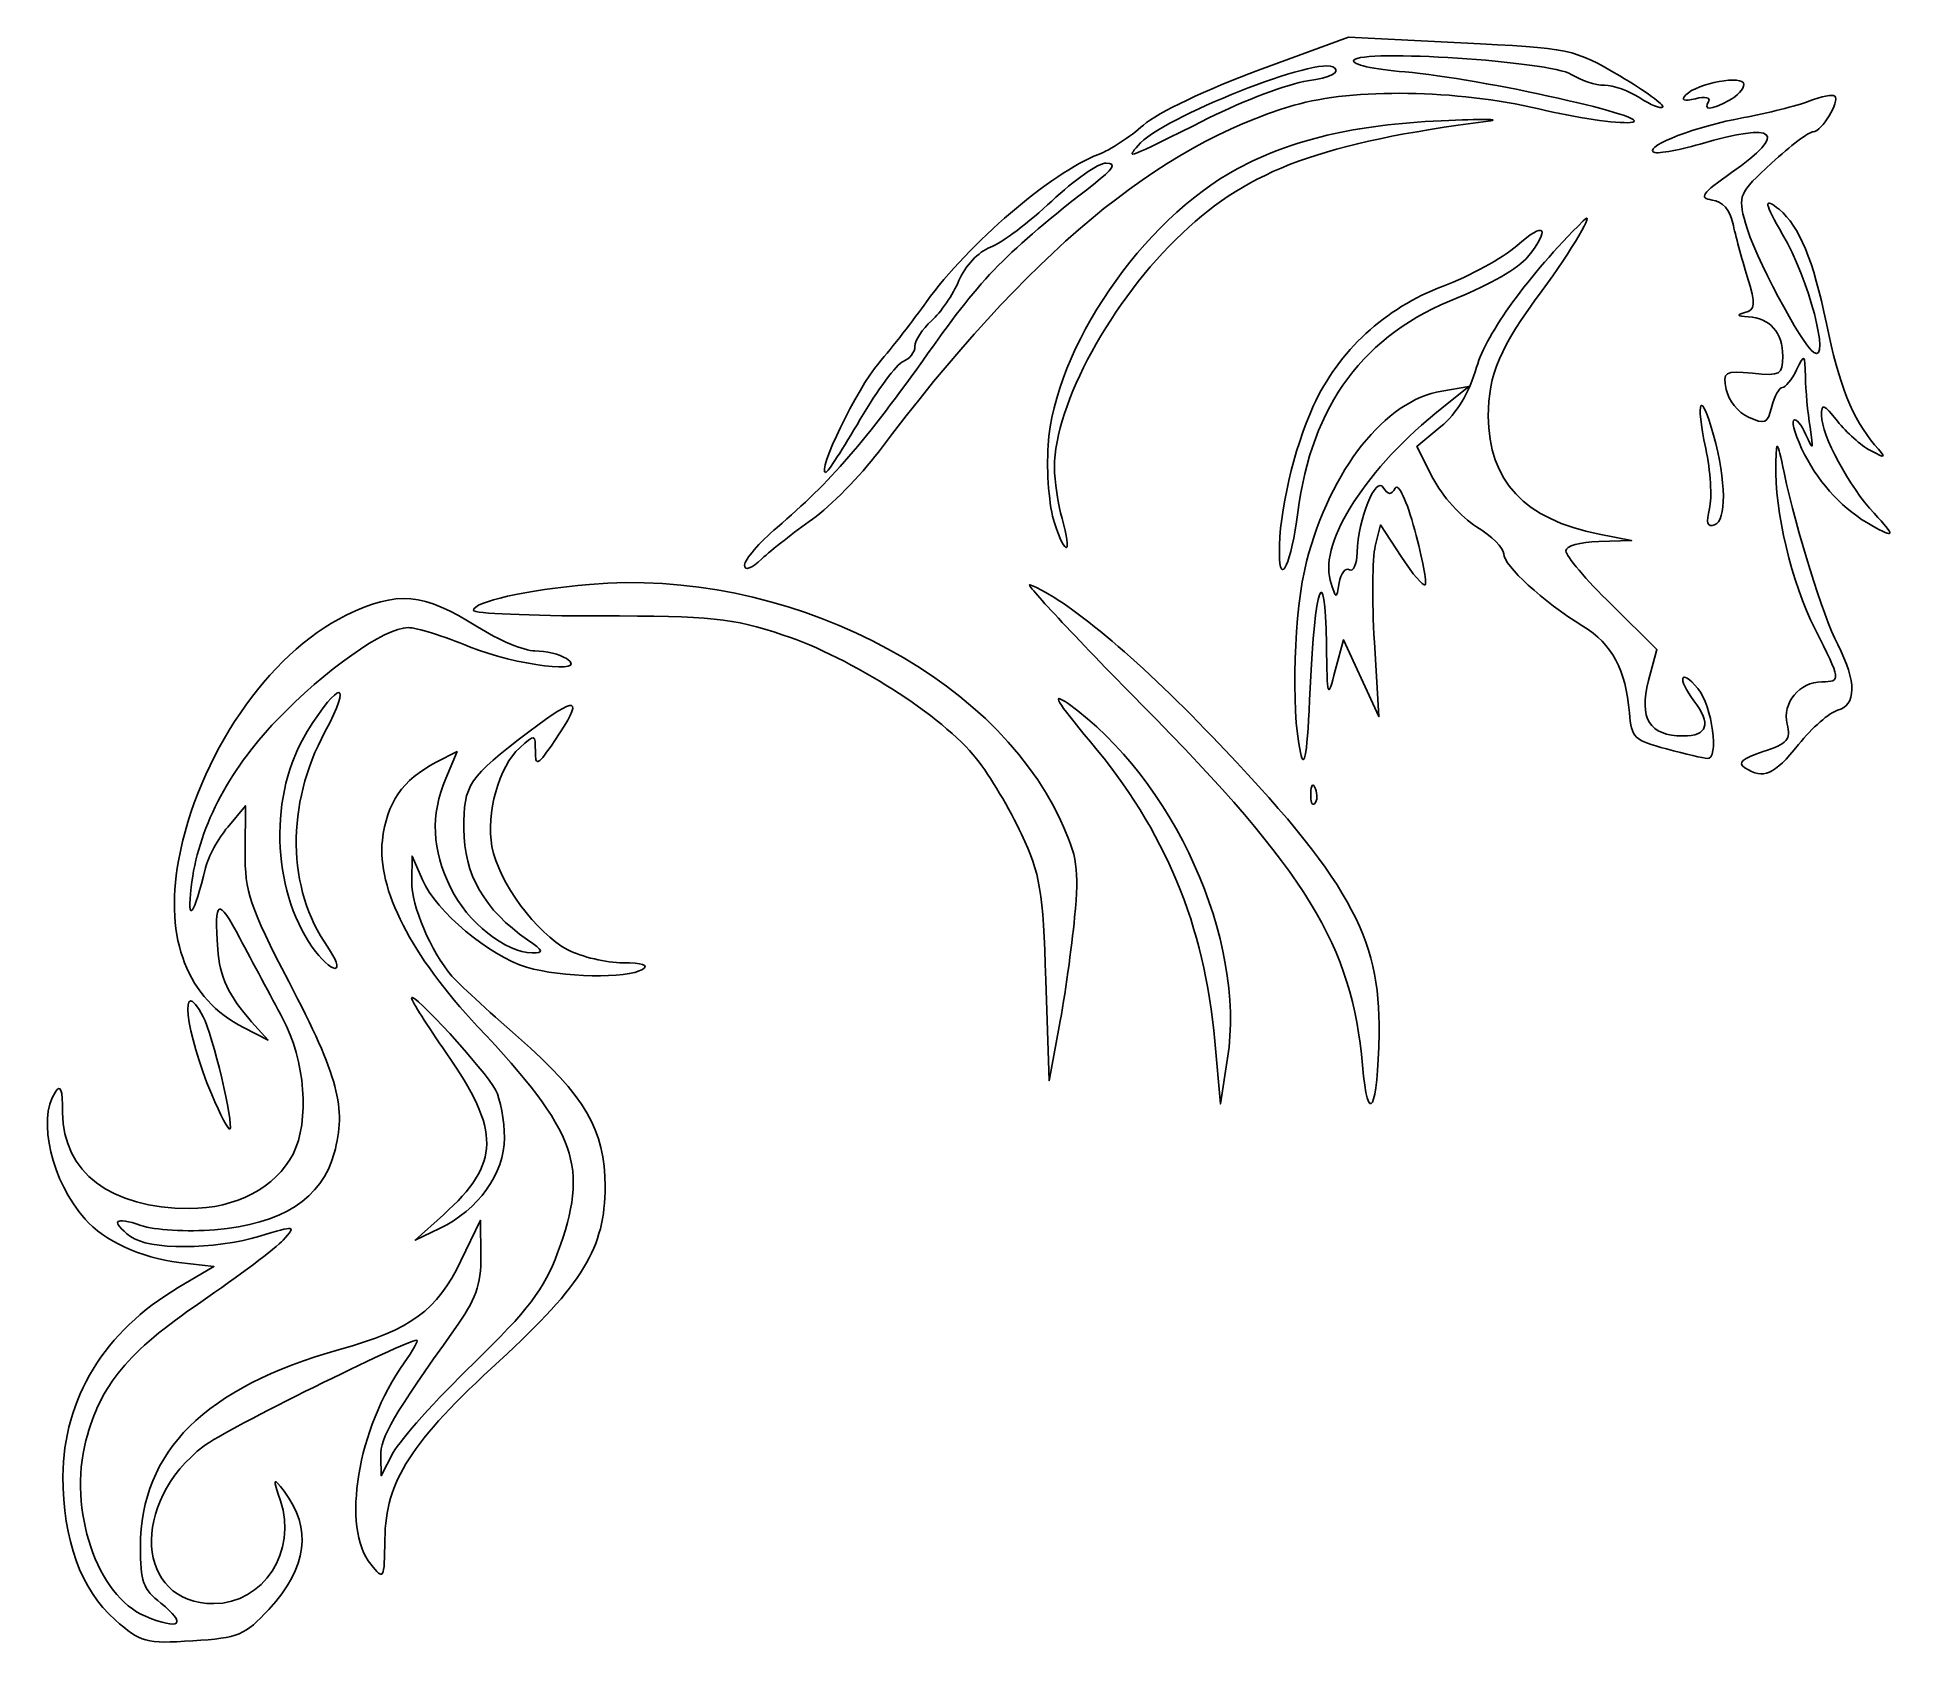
# Model space of a CAD drawing. Extents: x 0 to 63.5, y -0.3 to 54.6.
import ezdxf

# ---------------------------------------------------------------- set-up
doc = ezdxf.new("R2010")
doc.units = 0
doc.layers.get('0').update_dxf_attribs({"linetype": 'CONTINUOUS'})

msp = doc.modelspace()

# ---------------------------------------------------------------- linework, layer by layer
at = {"color": 7}
for points in [[(41.690795, 53.461136), (44.7709, 54.590893), (48.603977, 54.399278)], [(47.953438, 42.505916), (48.878408, 42.659909), (47.952366, 41.922479)], [(47.649482, 39.529385), (47.098463, 40.60947), (47.921071, 41.28866)], [(46.563584, 36.850164), (45.862134, 37.931962), (45.679842, 37.205651)], [(53.330393, 37.613966), (54.434658, 37.39562), (53.310179, 37.366631)], [(53.741735, 35.209979), (55.297771, 33.673144), (55.015408, 32.615274)], [(45.649962, 33.931928), (45.802373, 31.384516), (45.197273, 32.697992), (44.592171, 34.011468), (44.31524, 32.962575)], [(13.608442, 29.823852), (14.323071, 30.193401), (13.939795, 29.276096)], [(6.491063, 27.613359), (7.092767, 28.340116), (7.083507, 26.778074)], [(13.136504, 25.811411), (12.783481, 26.622018), (12.773136, 25.751581)], [(34.887061, 20.801184), (34.538007, 18.949101), (34.427946, 22.388684)], [(7.305741, 20.965959), (7.867991, 20.336984), (7.031456, 20.762235)], [(40.635687, 19.714416), (40.39149, 18.155351), (40.200138, 20.300376)], [(13.723453, 13.900457), (12.895075, 13.501026), (13.858089, 14.372979)], [(14.455262, 12.802971), (15.12471, 14.186588), (15.134368, 12.959718)], [(4.795425, 11.881609), (6.015908, 12.599101), (4.825283, 12.745241)], [(11.715041, 6.131142), (11.725624, 5.455338), (12.145092, 6.249088)]]:
    msp.add_lwpolyline(points, dxfattribs=at)
for points in [[(57.065241, 52.394216)], [(39.975719, 51.820509)], [(57.09399, 38.48785)], [(34.720414, 38.007544)], [(62.636741, 37.910987)], [(42.404162, 36.970799)], [(24.139866, 36.561638)], [(43.12372, 30.160818)], [(55.625283, 30.28133)], [(58.305615, 29.63781)], [(43.475349, 28.760732)], [(9.377942, 23.513164)], [(45.244099, 19.478596)], [(5.942521, 18.478029)], [(2.639798, 0.540316)]]:
    msp.add_lwpolyline(points, close=True, dxfattribs=at)
for points in [[(44.283127, 53.548131), (43.828388, 54.00287), (38.355945, 51.837054), (37.578186, 50.894532)], [(52.374829, 53.318668), (51.665182, 53.767474), (45.187304, 54.191049), (44.948266, 53.804275)], [(48.603977, 54.399278), (52.37263, 54.210883), (52.463801, 54.191841), (54.028308, 53.266318)], [(37.767183, 51.590768), (38.242817, 52.00838), (39.954004, 52.824095), (41.690795, 53.461136)], [(43.369047, 53.101211), (44.172285, 53.221664), (44.465991, 53.365266), (44.283127, 53.548131)], [(44.948266, 53.804275), (44.85812, 53.658416), (45.59659, 53.489257), (46.703226, 53.402273)], [(46.703226, 53.402273), (49.22752, 53.20386), (55.5362, 51.787285), (54.390436, 51.676159)], [(39.975719, 51.820509), (41.191114, 52.427282), (42.718114, 53.003597), (43.369047, 53.101211)], [(51.260692, 52.13918), (48.467648, 52.802526), (44.929946, 52.854903), (42.907159, 52.262856)], [(53.508616, 52.948058), (53.207335, 52.948058), (52.697131, 53.114832), (52.374829, 53.318668)], [(54.716807, 52.515343), (54.353584, 52.753336), (53.809897, 52.948058), (53.508616, 52.948058)], [(54.028308, 53.266318), (54.903497, 52.748578), (55.565032, 52.270446), (55.498386, 52.203801)], [(56.286741, 52.619605), (56.678473, 53.02336), (58.271116, 53.311317), (58.271116, 52.978389)], [(58.271116, 52.978389), (58.271116, 52.826426), (58.040818, 52.578841), (57.759343, 52.4282)], [(42.907159, 52.262856), (38.241555, 50.897287), (33.828294, 47.216476), (28.710006, 40.421944)], [(54.390436, 51.676159), (53.929553, 51.631458), (52.521167, 51.839817), (51.260692, 52.13918)], [(55.498386, 52.203801), (55.431743, 52.137155), (55.080032, 52.27735), (54.716807, 52.515343)], [(56.617836, 52.490513), (56.212137, 52.392704), (56.106542, 52.433875), (56.286741, 52.619605)], [(57.065241, 52.394216), (57.146791, 52.526166), (56.945459, 52.5695), (56.617836, 52.490513)], [(57.759343, 52.4282), (57.128407, 52.090534), (56.869727, 52.077869), (57.065241, 52.394216)], [(58.271116, 51.844842), (59.071481, 51.99308), (60.070259, 52.245746), (60.490624, 52.406322)], [(60.490624, 52.406322), (60.910989, 52.566899), (61.307588, 52.645615), (61.371956, 52.581246)], [(61.371956, 52.581246), (61.554492, 52.398709), (60.929562, 51.360558), (60.637145, 51.360558)], [(36.226546, 50.58511), (36.609965, 50.730886), (37.303252, 51.183432), (37.767183, 51.590768)], [(37.578186, 50.894532), (37.183663, 50.416431), (37.093618, 50.381654), (39.975719, 51.820509)], [(49.539866, 51.727184), (43.876616, 50.984991), (41.390268, 50.074183), (39.090809, 47.899451)], [(40.967017, 50.09508), (42.82976, 51.097099), (44.975095, 51.602021), (47.934274, 51.73488)], [(47.934274, 51.73488), (49.326673, 51.797396), (50.049189, 51.793932), (49.539866, 51.727184)], [(55.168165, 50.671149), (54.937724, 50.90159), (56.625813, 51.54011), (58.271116, 51.844842)], [(57.848087, 49.966043), (59.809285, 51.34323), (59.407925, 51.705819), (56.770865, 50.939205)], [(56.770865, 50.939205), (55.973692, 50.707461), (55.252477, 50.586836), (55.168165, 50.671149)], [(60.637145, 51.360558), (60.493495, 51.360558), (59.853827, 50.879272), (59.215663, 50.291034)], [(30.357575, 45.553976), (31.771831, 47.52971), (34.626328, 49.976708), (36.226546, 50.58511)], [(36.493299, 50.289801), (36.229928, 50.296635), (35.39205, 49.713595), (34.631352, 48.994158)], [(36.055244, 49.562196), (36.745029, 50.100219), (36.85354, 50.280454), (36.493299, 50.289801)], [(59.215663, 50.291034), (58.093404, 49.256571), (58.064003, 49.189352), (58.31881, 48.240513)], [(30.415479, 43.809055), (32.279452, 46.434256), (33.041063, 47.211176), (36.055244, 49.562196)], [(34.5069, 40.651544), (34.717244, 43.95494), (37.724321, 48.350749), (40.967017, 50.09508)], [(57.186192, 49.027109), (56.717927, 49.09841), (56.821253, 49.244982), (57.848087, 49.966043)], [(34.631352, 48.994158), (33.870654, 48.274721), (32.928645, 47.564572), (32.537998, 47.416048)], [(57.892228, 48.233359), (57.795702, 48.686291), (57.540541, 48.973153), (57.186192, 49.027109)], [(59.592655, 47.850438), (58.95708, 48.927654), (58.926164, 49.159215), (59.479188, 48.700246)], [(49.142277, 43.324098), (49.488865, 44.503371), (50.88781, 46.423849), (52.779906, 48.31785)], [(50.513872, 47.469414), (51.478373, 48.316256), (51.684058, 48.09911), (50.882566, 47.080176)], [(52.779906, 48.31785), (53.280593, 48.819041), (52.361939, 47.256917), (51.379538, 45.9366)], [(59.479188, 48.700246), (60.164022, 48.131884), (60.639764, 46.980848), (61.084963, 44.815155)], [(39.090809, 47.899451), (36.667993, 45.608053), (34.7232, 42.048907), (34.7232, 39.906336)], [(58.381717, 46.411296), (58.195631, 47.023338), (57.97536, 47.843266), (57.892228, 48.233359)], [(58.31881, 48.240513), (58.606481, 47.169286), (60.24454, 44.071984), (60.658809, 43.81595)], [(60.658809, 43.81595), (61.241326, 43.455936), (60.475408, 46.354284), (59.592655, 47.850438)], [(32.537998, 47.416048), (32.127185, 47.259857), (31.672652, 46.779509), (31.4599, 46.276719)], [(47.998155, 46.086015), (48.898858, 46.422855), (50.03093, 47.045385), (50.513872, 47.469414)], [(50.882566, 47.080176), (50.602404, 46.724008), (49.533122, 46.103012), (48.506383, 45.700185)], [(58.297149, 45.185217), (58.668923, 45.284796), (58.679149, 45.433044), (58.381717, 46.411296)], [(31.4599, 46.276719), (31.257592, 45.798612), (30.837508, 45.18062), (30.526384, 44.903405)], [(43.562667, 41.989604), (44.4314, 43.887167), (46.005279, 45.34073), (47.998155, 46.086015)], [(51.379538, 45.9366), (49.938019, 43.999236), (49.53975, 43.070792), (49.540856, 41.65026)], [(28.720907, 43.457783), (29.184513, 44.000805), (29.921012, 44.944092), (30.357575, 45.553976)], [(48.506383, 45.700185), (45.291261, 44.438776), (43.502109, 42.035929), (43.035085, 38.352188)], [(58.416637, 45.04125), (58.032134, 45.063007), (57.997352, 45.104917), (58.297149, 45.185217)], [(30.526384, 44.903405), (30.215258, 44.626189), (29.9607, 44.2355), (29.9607, 44.035205)], [(59.594033, 43.693879), (59.594033, 44.504754), (59.162077, 44.999068), (58.416637, 45.04125)], [(61.084963, 44.815155), (61.51821, 42.707591), (61.978103, 41.552845), (62.734793, 40.672579)], [(25.250121, 37.846179), (27.075363, 39.402488), (28.247112, 40.755154), (30.415479, 43.809055)], [(29.9607, 44.035205), (29.9607, 43.834911), (29.779285, 43.601419), (29.557559, 43.516334)], [(26.910181, 39.718891), (26.591591, 39.718891), (27.984693, 42.595449), (28.720907, 43.457783)], [(29.557559, 43.516334), (29.335831, 43.431249), (28.675735, 42.542017), (28.09068, 41.540263)], [(47.921071, 41.28866), (48.458625, 41.732494), (48.881803, 42.437822), (49.142277, 43.324098)], [(57.666512, 42.552886), (57.548346, 43.171039), (57.599136, 43.202443), (58.567661, 43.11008)], [(58.567661, 43.11008), (59.519516, 43.019306), (59.594033, 43.061691), (59.594033, 43.693879)], [(60.064862, 43.22462), (59.90695, 42.897199), (59.689791, 42.629308), (59.582283, 42.629308)], [(60.369876, 42.99311), (60.352837, 43.780085), (60.338131, 43.791242), (60.064862, 43.22462)], [(56.96775, 40.53673), (56.603733, 42.234081), (56.796935, 42.576429), (57.230529, 41.00237)], [(58.425056, 41.609253), (58.076732, 41.767961), (57.735385, 42.192595), (57.666512, 42.552886)], [(59.582283, 42.629308), (59.474777, 42.629308), (59.312916, 42.33487), (59.222595, 41.975001)], [(60.527134, 41.273318), (60.450492, 41.764451), (60.379724, 42.538357), (60.369876, 42.99311)], [(42.404162, 36.970799), (42.390721, 38.348088), (42.894295, 40.529688), (43.562667, 41.989604)], [(43.335115, 36.68674), (44.151606, 39.828424), (46.021276, 42.184243), (47.953438, 42.505916)], [(47.952366, 41.922479), (45.399431, 39.889515), (43.7632, 37.363129), (44.144462, 36.04297)], [(59.222595, 41.975001), (59.076606, 41.393336), (58.988063, 41.35273), (58.425056, 41.609253)], [(61.466635, 41.472692), (60.995478, 42.071671), (60.91695, 42.099699), (60.91695, 41.668884)], [(28.09068, 41.540263), (27.505623, 40.538508), (26.9744, 39.718891), (26.910181, 39.718891)], [(49.540856, 41.65026), (49.542708, 39.432065), (50.775179, 38.119209), (53.330393, 37.613966)], [(60.343576, 40.339843), (60.056546, 40.899648), (59.88698, 41.42295), (59.966767, 41.502736)], [(59.966767, 41.502736), (60.046553, 41.582522), (60.236629, 41.362624), (60.389159, 41.014075)], [(60.389159, 41.014075), (60.636978, 40.44778), (60.651657, 40.475365), (60.527134, 41.273318)], [(60.91695, 41.668884), (60.91695, 40.996437), (61.867285, 39.229986), (62.713336, 38.329829)], [(62.591114, 40.47247), (62.274979, 40.638245), (61.768964, 41.088345), (61.466635, 41.472692)], [(34.720414, 38.007543), (34.544352, 38.541011), (34.448271, 39.730811), (34.5069, 40.651544)], [(57.230529, 41.00237), (57.66676, 39.418742), (57.68285, 38.079579), (57.267388, 37.934521)], [(59.357784, 39.999401), (59.384965, 40.872397), (59.396522, 40.860956), (59.641176, 39.718891)], [(62.734793, 40.672579), (63.144493, 40.195971), (63.137357, 40.186031), (62.591114, 40.47247)], [(28.710006, 40.421944), (28.094884, 39.60537), (27.082853, 38.575723), (26.461048, 38.133841)], [(57.09399, 38.48785), (57.18687, 38.857909), (57.130061, 39.779905), (56.96775, 40.53673)], [(60.6884, 34.390189), (59.899801, 35.943253), (59.309037, 38.433624), (59.357784, 39.999401)], [(62.636741, 37.910987), (61.696492, 38.431021), (60.877551, 39.29842), (60.343576, 40.339843)], [(34.7232, 39.906336), (34.7232, 39.437518), (34.840225, 38.645893), (34.983259, 38.147169)], [(45.062079, 36.991297), (45.092792, 38.125331), (45.696309, 39.629316), (45.953603, 39.213006)], [(46.362117, 39.185275), (46.475655, 39.368984), (46.756365, 38.768356), (47.030799, 37.754515)], [(49.134765, 37.871891), (48.620921, 38.189466), (47.952541, 38.935338), (47.649482, 39.529385)], [(59.641176, 39.718891), (60.080443, 37.668361), (60.955793, 34.864611), (61.475845, 33.842453)], [(45.953603, 39.213006), (46.115859, 38.950471), (46.212927, 38.943881), (46.362117, 39.185275)], [(26.461048, 38.133841), (25.83924, 37.691959), (25.062601, 37.081422), (24.735179, 36.777093)], [(34.983259, 38.147169), (35.336996, 36.913761), (35.119519, 36.798237), (34.720414, 38.007544)], [(43.035085, 38.352188), (42.816904, 36.631262), (42.41605, 35.7536), (42.404162, 36.970799)], [(57.267388, 37.934521), (57.019846, 37.848091), (56.971856, 38.001232), (57.09399, 38.48785)], [(62.713336, 38.329829), (63.457492, 37.53808), (63.444035, 37.46449), (62.636741, 37.910987)], [(24.139866, 36.561638), (24.139866, 36.747467), (24.639482, 37.325511), (25.250121, 37.846179)], [(47.030799, 37.754515), (47.290948, 36.793451), (47.450073, 35.953405), (47.384417, 35.887746)], [(50.069033, 36.946596), (50.069033, 37.137933), (49.648613, 37.554316), (49.134765, 37.871891)], [(44.010961, 33.876009), (43.969535, 36.848838), (43.604225, 35.850525), (43.45445, 32.355184)], [(44.796281, 36.399909), (44.931399, 36.316402), (45.051009, 36.582527), (45.062079, 36.991297)], [(45.679842, 37.205651), (45.57958, 36.80618), (45.566134, 35.333004), (45.649962, 33.931928)], [(47.384417, 35.887746), (47.318758, 35.822087), (46.949384, 36.255175), (46.563584, 36.850164)], [(52.764116, 34.478547), (51.404197, 35.319023), (50.069033, 36.541713), (50.069033, 36.946596)], [(53.310179, 37.366631), (52.675988, 37.350282), (52.1857, 37.208837), (52.1857, 37.042228)], [(52.1857, 37.042228), (52.1857, 36.87975), (52.885917, 36.055238), (53.741735, 35.209979)], [(18.848771, 35.90052), (25.440357, 36.482685), (32.603279, 32.894268), (34.931456, 27.843557)], [(24.735179, 36.777093), (24.364696, 36.432741), (24.139866, 36.35137), (24.139866, 36.561638)], [(43.12372, 30.160818), (42.792153, 31.652879), (42.901119, 35.016822), (43.335115, 36.68674)], [(44.447132, 35.952503), (44.504049, 36.282083), (44.661167, 36.483415), (44.796281, 36.399909)], [(10.53184, 34.844504), (12.278511, 35.69907), (13.172366, 35.620745), (15.015943, 34.451583)], [(14.879397, 35.012339), (14.879479, 35.306905), (16.673999, 35.708445), (18.848771, 35.90052)], [(37.688599, 31.81243), (35.402785, 34.129015), (33.690788, 35.96283), (33.884156, 35.887574)], [(33.884156, 35.887574), (35.128949, 35.403125), (37.504748, 33.424827), (40.120059, 30.695016)], [(44.144462, 36.04297), (44.337626, 35.374122), (44.346778, 35.371386), (44.447132, 35.952503)], [(19.178876, 34.8241), (16.814136, 34.8241), (14.87937, 34.908807), (14.879397, 35.012339)], [(4.806659, 26.454179), (5.457886, 30.019741), (7.857157, 33.535903), (10.53184, 34.844504)], [(12.653653, 34.425999), (11.857429, 34.427931), (9.798574, 32.97627), (8.157721, 31.256007)], [(14.747158, 33.770821), (13.874033, 34.130495), (12.931955, 34.425326), (12.653653, 34.425999)], [(15.015943, 34.451583), (15.725455, 34.001623), (16.610079, 33.631651), (16.981771, 33.629423)], [(25.45896, 34.172277), (23.682314, 34.756991), (23.035749, 34.8241), (19.178876, 34.8241)], [(54.359008, 31.516808), (54.237985, 32.998243), (53.778412, 33.851677), (52.764116, 34.478547)], [(60.935849, 32.575141), (61.593069, 32.575141), (61.586846, 32.620795), (60.6884, 34.390189)], [(18.05445, 33.368891), (18.912713, 32.814239), (16.297889, 33.132014), (14.747158, 33.770821)], [(32.066558, 29.942955), (30.90935, 31.404048), (27.77567, 33.409821), (25.45896, 34.172277)], [(44.31524, 32.962575), (44.049966, 31.957842), (44.037155, 31.996298), (44.010961, 33.876009)], [(61.475845, 33.842453), (62.118671, 32.578975), (62.116843, 31.76887), (61.470791, 31.599921)], [(16.981771, 33.629423), (17.353463, 33.6272), (17.836168, 33.509955), (18.05445, 33.368891)], [(56.559738, 31.929259), (55.976499, 32.700372), (56.09286, 33.067079), (56.692419, 32.347392)], [(9.201663, 30.872327), (10.30637, 32.655112), (10.776813, 32.645834), (9.809745, 30.860334)], [(55.015408, 32.615274), (54.67168, 31.327491), (55.045875, 30.723058), (56.186845, 30.723058)], [(59.747819, 31.128488), (59.568104, 31.844532), (60.168099, 32.575141), (60.935849, 32.575141)], [(16.776769, 30.86859), (18.456296, 32.14588), (18.678176, 32.069553), (17.657561, 30.565594)], [(35.951062, 30.528744), (34.783654, 31.919118), (34.585336, 32.256358), (35.187109, 31.827859)], [(35.187109, 31.827859), (38.791237, 29.261493), (41.26843, 23.754128), (40.635687, 19.714416)], [(45.244099, 19.478596), (44.890764, 23.561035), (43.352278, 26.072507), (37.688599, 31.81243)], [(43.45445, 32.355184), (43.358692, 30.120431), (43.267357, 29.514447), (43.12372, 30.160818)], [(56.186845, 30.723058), (57.03534, 30.723058), (57.162052, 31.132931), (56.559738, 31.929259)], [(56.692419, 32.347392), (57.188941, 31.751386), (57.436906, 29.905259), (57.014345, 29.950601)], [(8.157721, 31.256007), (6.470068, 29.48668), (5.465823, 27.526358), (5.241629, 25.563684)], [(55.625283, 30.28133), (54.524645, 30.567379), (54.42894, 30.660755), (54.359008, 31.516808)], [(58.922653, 30.190616), (59.7613, 30.467395), (59.879907, 30.602204), (59.747819, 31.128488)], [(61.470791, 31.599921), (61.193318, 31.52736), (60.592393, 31.002725), (60.135408, 30.434066)], [(9.377942, 23.513164), (7.970867, 25.518803), (7.893211, 28.760737), (9.201663, 30.872327)], [(9.809745, 30.860334), (8.466683, 28.380637), (8.504695, 25.512157), (9.907109, 23.513164)], [(14.553795, 27.550462), (14.553795, 29.077007), (14.691744, 29.282914), (16.776769, 30.86859)], [(16.996103, 30.197977), (16.996103, 30.789183), (16.982186, 30.792484), (16.46465, 30.324115)], [(17.657561, 30.565594), (17.07461, 29.706568), (16.996103, 29.662936), (16.996103, 30.197977)], [(40.200138, 20.300376), (39.846292, 24.266959), (38.512144, 27.478516), (35.951062, 30.528744)], [(40.120059, 30.695016), (44.747818, 25.864651), (45.8636, 23.877103), (45.809326, 20.560697)], [(16.46465, 30.324115), (15.752543, 29.679667), (15.300592, 28.074464), (15.512791, 26.94336)], [(33.598734, 27.372347), (33.2032, 28.221593), (32.513722, 29.378364), (32.066558, 29.942955)], [(57.014345, 29.950601), (56.905205, 29.962311), (56.280127, 30.11114), (55.625283, 30.28133)], [(58.305607, 29.63781), (58.041088, 29.805379), (58.207725, 29.954669), (58.922653, 30.190616)], [(60.135408, 30.434066), (59.287929, 29.379492), (58.947344, 29.231283), (58.305615, 29.63781)], [(11.770672, 27.158749), (11.915571, 28.444272), (12.455901, 29.227851), (13.608442, 29.823852)], [(13.939795, 29.276096), (13.409713, 28.007432), (13.460275, 26.855603), (14.104461, 25.524891)], [(43.614314, 28.413467), (43.526393, 28.325548), (43.463861, 28.481816), (43.475349, 28.760732)], [(43.475338, 28.760732), (43.488039, 29.068955), (43.550729, 29.131651), (43.635189, 28.920585)], [(43.635189, 28.920585), (43.711619, 28.729588), (43.702221, 28.501385), (43.614314, 28.413467)], [(5.731052, 26.225143), (5.818121, 26.588945), (6.160124, 27.213642), (6.491063, 27.613359)], [(16.724244, 23.765605), (15.257425, 24.77657), (14.553795, 26.00357), (14.553795, 27.550462)], [(34.427946, 22.388684), (34.330185, 25.443868), (34.237512, 26.000832), (33.598734, 27.372347)], [(34.931456, 27.843557), (35.511822, 26.584524), (35.567586, 26.20078), (35.412056, 24.536265)], [(7.083507, 26.778074), (7.075252, 25.385419), (7.236778, 24.903845), (8.573085, 22.337107)], [(15.02469, 20.801171), (12.752081, 23.221736), (11.58412, 25.503651), (11.770672, 27.158749)], [(15.512791, 26.94336), (15.739896, 25.732774), (17.033883, 23.974766), (18.10585, 23.42043)], [(7.031456, 20.762235), (5.117155, 21.73537), (4.318153, 23.779543), (4.806659, 26.454179)], [(5.241629, 25.563684), (5.091716, 24.251311), (5.338471, 24.584803), (5.731052, 26.225143)], [(12.773136, 25.751581), (12.763267, 24.922808), (13.420564, 23.375953), (14.145884, 22.520976)], [(16.694065, 22.828041), (15.422888, 23.208895), (13.606563, 24.732065), (13.136504, 25.811411)], [(14.104461, 25.524891), (14.66101, 24.375224), (15.996507, 23.314726), (16.887767, 23.314726)], [(6.906027, 23.815032), (6.155507, 25.227627), (6.028515, 25.166079), (6.146694, 23.447018)], [(35.412056, 24.536265), (35.315287, 23.500617), (35.079038, 21.81983), (34.887061, 20.801184)], [(8.361236, 21.087072), (7.977677, 21.802958), (7.322833, 23.03054), (6.906027, 23.815032)], [(10.152983, 22.785559), (10.007462, 22.785559), (9.658694, 23.112981), (9.377942, 23.513164)], [(9.907109, 23.513164), (10.187861, 23.112981), (10.298504, 22.785559), (10.152983, 22.785559)], [(16.887767, 23.314726), (17.301623, 23.314726), (17.276024, 23.385304), (16.724244, 23.765605)], [(6.146694, 23.447018), (6.210665, 22.51651), (6.529197, 21.834663), (7.305741, 20.965959)], [(18.10585, 23.42043), (18.576428, 23.177085), (19.422737, 22.977983), (19.986532, 22.977983)], [(19.986532, 22.977983), (20.649631, 22.977983), (20.886571, 22.898724), (20.657505, 22.753532)], [(5.942521, 18.478029), (5.039992, 20.582826), (4.810363, 22.705864), (5.655477, 21.131914)], [(8.573085, 22.337107), (10.276448, 19.065341), (10.548615, 18.038633), (10.127316, 16.474043)], [(14.145884, 22.520976), (14.331061, 22.302695), (15.352779, 21.36149), (16.416364, 20.42941)], [(20.657505, 22.753532), (20.144605, 22.428433), (17.88613, 22.470891), (16.694065, 22.828041)], [(12.765635, 21.777534), (12.76119, 22.061567), (15.29873, 19.284868), (15.636793, 18.635766)], [(13.951924, 19.900495), (13.301035, 20.832437), (12.767204, 21.677103), (12.765635, 21.777534)], [(5.655477, 21.131914), (5.974969, 20.53689), (6.706566, 17.434896), (6.561598, 17.289931)], [(8.720132, 16.443502), (9.295455, 17.580494), (9.136232, 19.640592), (8.361236, 21.087072)], [(17.755568, 13.072033), (18.842659, 16.026389), (18.441419, 17.162005), (15.02469, 20.801171)], [(16.416364, 20.42941), (18.696548, 18.431153), (19.377364, 17.260734), (19.377364, 15.33901)], [(45.809326, 20.560697), (45.766458, 17.941179), (45.432498, 17.301832), (45.244099, 19.478596)], [(13.858089, 14.372979), (15.803041, 16.134022), (15.821538, 17.223587), (13.951924, 19.900495)], [(1.615419, 14.225659), (0.4748, 15.524242), (-0.018158, 17.60815), (0.59195, 18.552226)], [(0.59195, 18.552226), (0.780505, 18.843995), (0.849503, 18.660753), (0.85248, 17.860304)], [(6.561598, 17.289931), (6.519399, 17.247732), (6.240814, 17.782376), (5.942521, 18.478029)], [(15.636793, 18.635766), (15.802337, 18.317911), (15.937783, 17.582907), (15.937783, 17.002421)], [(0.85248, 17.860304), (0.860047, 15.823367), (2.495444, 14.583476), (5.174533, 14.583476)], [(15.937783, 17.002421), (15.937783, 15.7822), (15.051691, 14.54091), (13.723453, 13.900457)], [(5.174533, 14.583476), (6.768224, 14.583476), (8.144203, 15.305315), (8.720132, 16.443502)], [(10.127316, 16.474043), (9.710484, 14.926048), (8.330676, 14.041133), (6.048092, 13.857909)], [(19.377364, 15.33901), (19.377364, 13.245812), (18.626563, 12.006805), (15.768235, 9.383048)], [(4.825283, 12.745241), (3.508259, 12.906894), (2.273596, 13.47633), (1.615419, 14.225659)], [(3.526483, 14.006258), (2.616824, 14.323364), (2.466861, 14.163873), (3.17164, 13.628873)], [(6.048092, 13.857909), (5.11103, 13.782691), (3.976307, 13.849443), (3.526483, 14.006258)], [(7.585512, 13.638795), (8.819298, 14.010111), (8.833903, 14.007724), (8.382278, 13.508683)], [(3.17164, 13.628873), (3.785449, 13.162923), (6.020991, 13.167958), (7.585512, 13.638795)], [(8.382278, 13.508683), (8.129244, 13.229085), (6.863395, 12.275121), (5.569275, 11.388762)], [(10.309865, 9.767578), (12.761095, 10.457886), (13.627603, 11.092373), (14.455262, 12.802971)], [(15.134368, 12.959718), (15.14212, 11.974473), (14.963338, 11.479448), (14.226543, 10.446176)], [(14.878338, 9.291796), (16.769509, 11.129986), (17.295032, 11.82044), (17.755568, 13.072033)], [(0.862343, 5.436338), (0.871921, 8.081174), (2.293509, 10.410796), (4.795425, 11.881609)], [(5.569275, 11.388762), (3.065701, 9.674032), (2.145493, 8.565713), (1.647066, 6.664775)], [(14.226543, 10.446176), (12.135194, 7.513296), (11.704963, 6.774111), (11.715041, 6.131142)], [(3.508179, 3.027146), (3.522096, 6.306624), (5.706258, 8.47112), (10.309865, 9.767578)], [(12.94616, 10.085559), (12.56466, 10.085559), (6.398419, 7.023074), (5.682734, 6.478151)], [(12.511881, 9.311029), (12.815215, 9.737021), (13.010639, 10.085559), (12.94616, 10.085559)], [(11.373718, 2.432696), (10.359536, 3.676243), (10.922611, 7.079104), (12.511881, 9.311029)], [(15.768235, 9.383048), (12.725101, 6.589652), (11.884292, 5.280663), (11.856625, 3.29339)], [(12.145092, 6.249088), (12.375801, 6.68565), (13.605761, 8.054869), (14.878338, 9.291796)], [(1.647066, 6.664775), (1.027136, 4.300448), (2.025661, 1.348071), (3.678846, 0.657326)], [(5.682734, 6.478151), (3.12991, 4.53444), (3.342899, 1.089726), (6.015905, 1.089726)], [(2.639801, 0.540316), (1.47678, 1.561465), (0.854528, 3.275462), (0.862343, 5.436338)], [(8.291626, 4.603358), (8.027106, 5.396696), (8.035412, 5.418921), (8.412282, 4.926184)], [(6.015905, 1.089726), (7.706275, 1.089726), (8.866092, 2.880439), (8.291626, 4.603358)], [(8.412282, 4.926184), (9.385668, 3.653525), (9.216247, 2.336424), (7.893497, 0.893053)], [(11.856625, 3.29339), (11.837125, 1.892072), (11.827949, 1.875734), (11.373718, 2.432696)], [(4.204219, 1.105212), (3.6044, 1.57703), (3.503213, 1.856428), (3.508179, 3.027146)], [(3.678846, 0.657326), (4.862118, 0.162922), (5.121275, 0.383855), (4.204219, 1.105212)], [(7.893497, 0.893053), (7.082803, 0.008435), (6.86761, -0.080552), (5.297265, -0.180546)], [(5.297265, -0.180546), (3.68373, -0.283287), (3.530492, -0.241721), (2.639798, 0.540316)]]:
    msp.add_open_spline(points, degree=3, dxfattribs=at)

doc.saveas('drawing.dxf')
